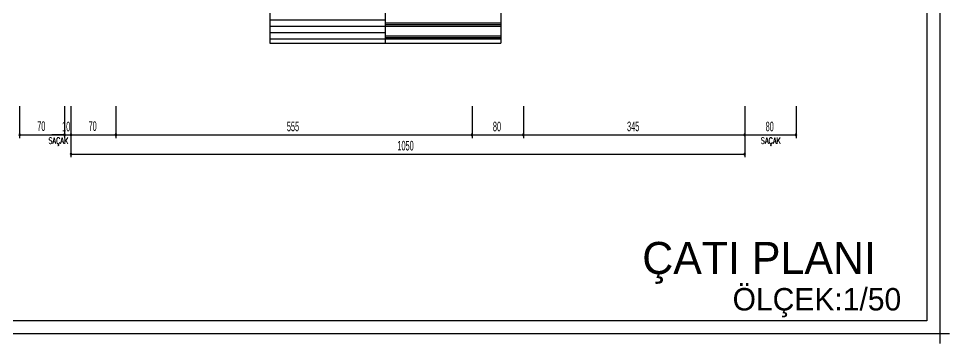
# Model space of a CAD drawing. Extents: x 3907.4 to 3911.57, y -3054.42 to -3053.7.
# Drawn here: x 3909.0249 to 3909.315, y -3054.4197 to -3054.3184 of the extents above; entities that cross this region are included whole.
import ezdxf

# ---------------------------------------------------------------- set-up
doc = ezdxf.new("R2010")
doc.units = 0
doc.header["$LTSCALE"] = 2
doc.header["$MEASUREMENT"] = 0
doc.layers.get('0').update_dxf_attribs({"linetype": 'CONTINUOUS'})
for name, color, linetype in [('MB', 11, 'CONTINUOUS'), ('OLÇÜ', 6, 'CONTINUOUS'), ('TARAMA', 9, 'CONTINUOUS'), ('TEXT', 11, 'CONTINUOUS')]:
    doc.layers.add(name, color=color, linetype=linetype)
doc.styles.add('İSİM', font='comicbd.ttf')
doc.styles.add('KAPı-PEN', font='simplex.shx', dxfattribs={"width": 0.7, "height": 10})
doc.styles.add('ÖLÇÜ', font='stylu.ttf', dxfattribs={"width": 0.5})

msp = doc.modelspace()

# ---------------------------------------------------------------- linework, layer by layer
at = {"color": 0, "linetype": 'ByBlock'}
for centre, start, end in [((3909.02525, -3054.35464), 0, 180), ((3909.02525, -3054.35464), 180, 0), ((3909.03925, -3054.35464), 0, 180), ((3909.03925, -3054.35464), 0, 180), ((3909.03925, -3054.35464), 180, 0), ((3909.03925, -3054.35464), 180, 0), ((3909.04125, -3054.35464), 0, 180), ((3909.04125, -3054.35464), 0, 180), ((3909.04125, -3054.35464), 180, 0), ((3909.04125, -3054.35464), 180, 0), ((3909.05525, -3054.35464), 0, 180), ((3909.05525, -3054.35464), 0, 180), ((3909.05525, -3054.35464), 180, 0), ((3909.05525, -3054.35464), 180, 0), ((3909.16625, -3054.35464), 0, 180), ((3909.16625, -3054.35464), 0, 180), ((3909.16625, -3054.35464), 180, 0), ((3909.16625, -3054.35464), 180, 0), ((3909.18225, -3054.35464), 0, 180), ((3909.18225, -3054.35464), 0, 180), ((3909.18225, -3054.35464), 180, 0), ((3909.18225, -3054.35464), 180, 0), ((3909.25125, -3054.35464), 0, 180), ((3909.25125, -3054.35464), 0, 180), ((3909.25125, -3054.35464), 180, 0), ((3909.25125, -3054.35464), 180, 0), ((3909.26725, -3054.35464), 0, 180), ((3909.26725, -3054.35464), 180, 0), ((3909.04125, -3054.36064), 0, 180), ((3909.04125, -3054.36064), 180, 0), ((3909.25125, -3054.36064), 0, 180), ((3909.25125, -3054.36064), 180, 0)]:
    msp.add_arc(centre, 0.00025, start, end, dxfattribs=at)
at = {"layer": 'MB', "color": 3}
for p, q in [((3909.10325, -3054.29203), (3909.10325, -3054.32603)), ((3909.10325, -3054.29203), (3909.10325, -3054.32603)), ((3909.13925, -3054.32603), (3909.13925, -3054.29203)), ((3909.17525, -3054.29203), (3909.17525, -3054.32603)), ((3909.10325, -3054.32603), (3909.17525, -3054.32603)), ((3909.10325, -3054.32603), (3909.17525, -3054.32603))]:
    msp.add_line(p, q, dxfattribs=at)
at = {"layer": 'OLÇÜ', "color": 6}
for p, q in [((3909.02525, -3054.34564), (3909.02525, -3054.35564)), ((3909.03925, -3054.34564), (3909.03925, -3054.35564)), ((3909.03925, -3054.34564), (3909.03925, -3054.35564)), ((3909.04125, -3054.34564), (3909.04125, -3054.35564)), ((3909.04125, -3054.34564), (3909.04125, -3054.35564)), ((3909.05525, -3054.34564), (3909.05525, -3054.35564)), ((3909.05525, -3054.34564), (3909.05525, -3054.35564)), ((3909.16625, -3054.34564), (3909.16625, -3054.35564)), ((3909.16625, -3054.34564), (3909.16625, -3054.35564)), ((3909.18225, -3054.34564), (3909.18225, -3054.35564)), ((3909.18225, -3054.34564), (3909.18225, -3054.35564)), ((3909.25125, -3054.34564), (3909.25125, -3054.35564)), ((3909.25125, -3054.34564), (3909.25125, -3054.35564)), ((3909.26725, -3054.34564), (3909.26725, -3054.35564)), ((3909.04125, -3054.35164), (3909.04125, -3054.36164)), ((3909.25125, -3054.35164), (3909.25125, -3054.36164)), ((3909.02525, -3054.35464), (3909.03925, -3054.35464)), ((3909.03925, -3054.35464), (3909.03525, -3054.35464)), ((3909.03925, -3054.35464), (3909.04125, -3054.35464)), ((3909.04125, -3054.35464), (3909.04525, -3054.35464)), ((3909.04125, -3054.35464), (3909.05525, -3054.35464)), ((3909.05525, -3054.35464), (3909.16625, -3054.35464)), ((3909.16625, -3054.35464), (3909.18225, -3054.35464)), ((3909.18225, -3054.35464), (3909.25125, -3054.35464)), ((3909.25125, -3054.35464), (3909.26725, -3054.35464)), ((3909.04125, -3054.36064), (3909.25125, -3054.36064))]:
    msp.add_line(p, q, dxfattribs=at)
at = {"layer": 'TARAMA'}
for p, q in [((3909.10325, -3054.31872), (3909.13925, -3054.31872)), ((3909.10325, -3054.32072), (3909.13925, -3054.32072)), ((3909.13925, -3054.31972), (3909.17525, -3054.31972)), ((3909.13925, -3054.32022), (3909.17525, -3054.32022)), ((3909.13925, -3054.32072), (3909.17525, -3054.32072)), ((3909.10325, -3054.32272), (3909.13925, -3054.32272)), ((3909.10325, -3054.32472), (3909.13925, -3054.32472)), ((3909.13925, -3054.32372), (3909.17525, -3054.32372)), ((3909.13925, -3054.32422), (3909.17525, -3054.32422)), ((3909.13925, -3054.32472), (3909.17525, -3054.32472))]:
    msp.add_line(p, q, dxfattribs=at)
at = {"layer": 'TEXT', "color": 30}
for p, q in [((3909.31204, -3053.69648), (3909.31204, -3054.41968)), ((3909.31504, -3054.41668), (3908.87657, -3054.41668))]:
    msp.add_line(p, q, dxfattribs=at)
at = {"layer": 'TEXT', "color": 5, "ltscale": 50}
for p, q in [((3909.30804, -3053.70348), (3909.30804, -3054.41268)), ((3909.30804, -3054.41268), (3908.88357, -3054.41268))]:
    msp.add_line(p, q, dxfattribs=at)

# ---------------------------------------------------------------- texts
at = {"layer": 'OLÇÜ', "color": 62, "style": 'ÖLÇÜ', "width": 0.5}
for s, p in [('70', (3909.03073, -3054.35341)), ('10', (3909.03848, -3054.35354)), ('70', (3909.04673, -3054.35341)), ('555', (3909.10854, -3054.35351)), ('80', (3909.17276, -3054.35352)), ('345', (3909.21457, -3054.3535)), ('80', (3909.25776, -3054.35352)), ('1050', (3909.14299, -3054.3595))]:
    msp.add_text(s, height=0.003, dxfattribs=at).set_placement(p)
at = {"layer": 'OLÇÜ', "style": 'KAPı-PEN', "width": 0.7}
for p in [(3909.03422, -3054.35744), (3909.25628, -3054.35744)]:
    msp.add_text('SAÇAK', height=0.002, dxfattribs=at).set_placement(p)
at = {"layer": 'TEXT', "style": 'İSİM'}
for s, height, p in [('ÇATI PLANI', 0.01, (3909.21931, -3054.39804)), ('ÖLÇEK:1/50', 0.007, (3909.24747, -3054.40941))]:
    msp.add_text(s, height=height, dxfattribs=at).set_placement(p)

doc.saveas('drawing.dxf')
